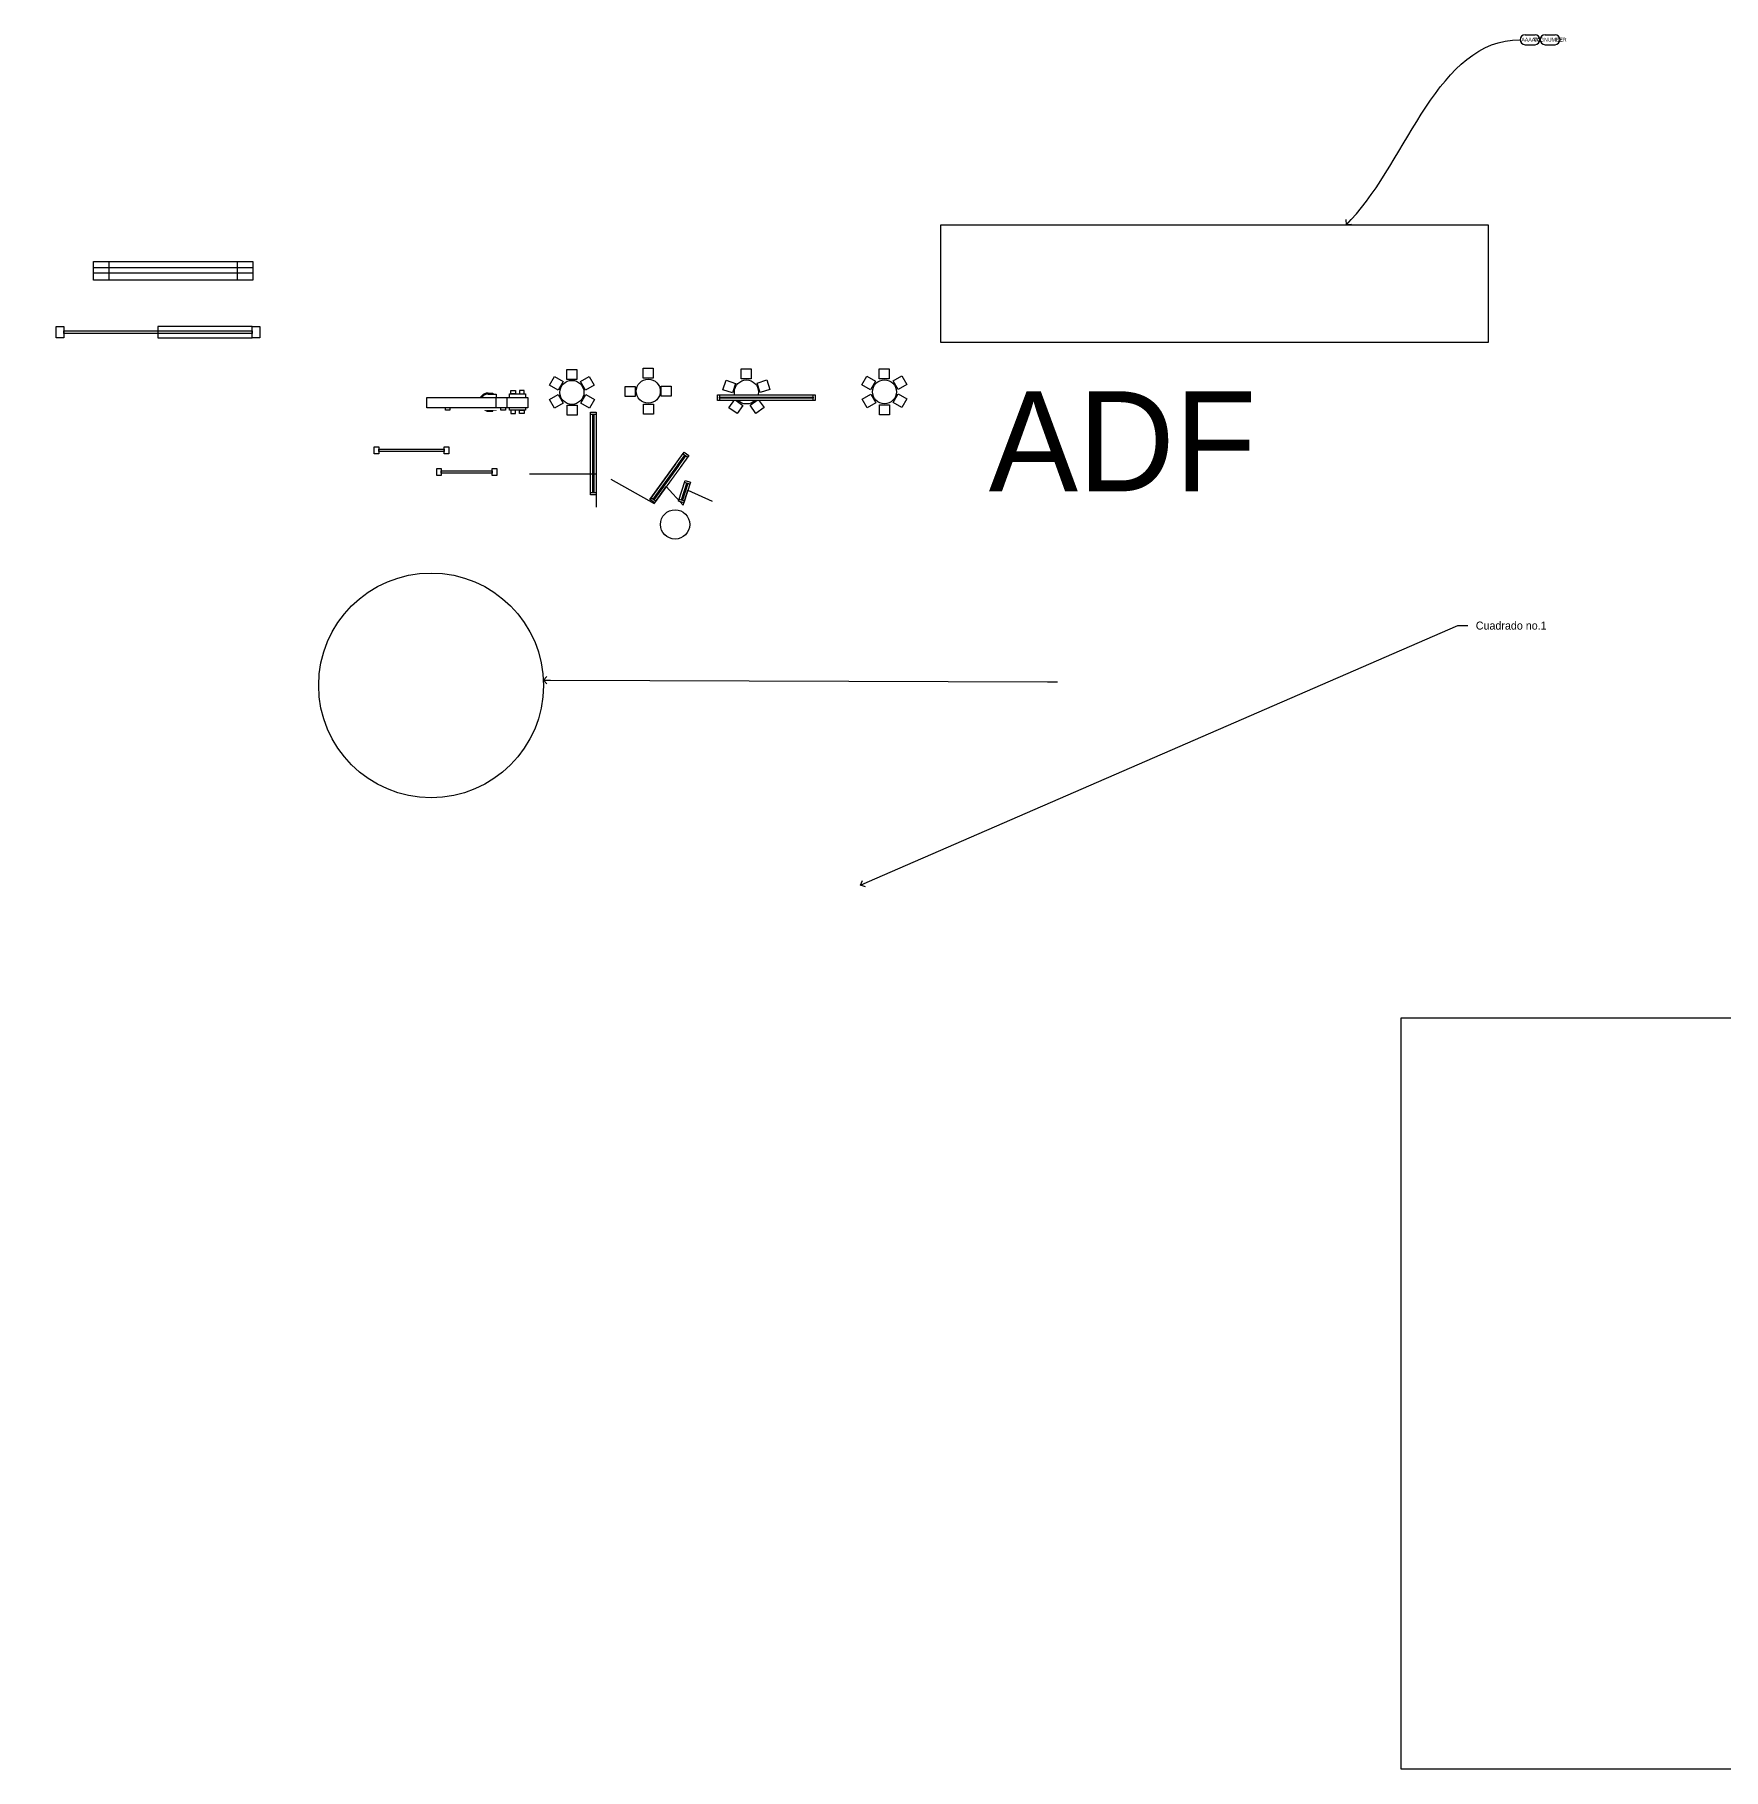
# Model space of a CAD drawing. Header units: metres. Extents: x -16 to 92, y -30 to 13.
# Drawn here: x -15.52 to 26.67, y -29.89 to 13.47 of the extents above; entities that cross this region are included whole.
import ezdxf
from ezdxf import colors
from ezdxf.entities.mleader import LeaderData, LeaderLine
from ezdxf.enums import TextEntityAlignment as Align
from ezdxf.math import Vec2, Vec3

# ---------------------------------------------------------------- set-up
doc = ezdxf.new("R2010")
doc.units = ezdxf.units.M
doc.set_wipeout_variables(frame=1)
doc.layers.add('DIRECTRICES', color=1, linetype='Continuous')
doc.layers.add('ILUMINACIONES', color=50, linetype='Continuous')
doc.styles.add('LEADER', font='ERASMD.TTF')
doc.styles.get("Standard").update_dxf_attribs({"font": 'arial.ttf'})

# ---------------------------------------------------------------- blocks, each defined once
blk = doc.blocks.new('_Open90')
at = {"color": 0, "linetype": 'ByBlock', "lineweight": -2}
for p, q in [((0, 0), (-1, 0)), ((-0.5, 0.5), (0, 0)), ((0, 0), (-0.5, -0.5))]:
    blk.add_line(p, q, dxfattribs=at)
blk = doc.blocks.new('_TagSlot')
at = {"color": 0, "linetype": 'ByBlock', "lineweight": -2, "transparency": 16777216}
for p, q in [((-0.125, 0.125), (0.125, 0.125)), ((-0.125, -0.125), (0.125, -0.125))]:
    blk.add_line(p, q, dxfattribs=at)
for centre, start, end in [((-0.125, 0), 90, 270), ((0.125, 0), 270, 90)]:
    blk.add_arc(centre, 0.125, start, end, dxfattribs=at)
at = {"layer": 'DIRECTRICES', "color": 0, "transparency": 16777216, "style": 'LEADER'}
blk.add_attdef('TAGNUMBER', text='', height=0.09375, dxfattribs=at).set_placement((0, -0.046875), align=Align.CENTER)
blk = doc.blocks.new('SILLA1.1')
for points in [[(0.227, 0.227), (0.349, 0.227), (0.349, 0.2)], [(0.227, 0.2), (0.427, 0.2), (0.427, -0.2), (0.227, -0.2)], [(0.227, -0.227), (0.348, -0.227), (0.348, -0.2)]]:
    blk.add_lwpolyline(points)
for radius in [0.227, 0.2]:
    blk.add_arc((0.227, 0), radius, 90, 270)
at = {"layer": 'ILUMINACIONES'}
for p, q in [((49.384, -34.17), (49.384, -14.216)), ((49.384, -14.216), (75.546, -34.17)), ((75.546, -34.17), (74.418, -15.387))]:
    blk.add_line(p, q, dxfattribs=at)
blk = doc.blocks.new('MESA1')
for points in [[(-0.2, 0.2), (0.2, 0.2), (0.2, -0.2), (-0.2, -0.2)], [(-0.164, 0.284), (-0.051, 0.284), (-0.051, 0.2), (-0.164, 0.2)], [(0.164, 0.284), (0.051, 0.284), (0.051, 0.2), (0.164, 0.2)], [(-0.164, -0.284), (-0.051, -0.284), (-0.051, -0.2), (-0.164, -0.2)], [(0.164, -0.284), (0.051, -0.284), (0.051, -0.2), (0.164, -0.2)]]:
    blk.add_lwpolyline(points, close=True)
blk.add_lwpolyline([(0, 0.2), (0.2, 0.2), (0.2, -0.2), (0, -0.2)])
blk = doc.blocks.new('*U10')
blk.add_lwpolyline([(-0.125, 0.125), (0.125, 0.125), (0.125, -0.125), (-0.125, -0.125)], close=True)
blk = doc.blocks.new('*U11')
at = {"color": 0, "linetype": 'ByBlock', "lineweight": -2, "transparency": 16777216}
for p, rotation in [((-2.489, 4.75), 59.99999999999999), ((-1.71, 4.756), 299.9999999999999), ((-2.485, 4.3), 120), ((-1.706, 4.307), 239.9999999999999), ((-2.094, 4.079), 180)]:
    blk.add_blockref('*U10', p, dxfattribs=dict(at, rotation=rotation))
blk.add_blockref('*U10', (-2.101, 4.978), dxfattribs=at)
blk = doc.blocks.new('*U39')
blk.add_lwpolyline([(-0.125, 0.125), (0.125, 0.125), (0.125, -0.125), (-0.125, -0.125)], close=True)
blk = doc.blocks.new('*U40')
at = {"color": 0, "linetype": 'ByBlock', "lineweight": -2, "transparency": 16777216}
for p, rotation in [((-2.489, 4.75), 59.99999999999999), ((-1.71, 4.756), 299.9999999999999), ((-2.485, 4.3), 120), ((-1.706, 4.307), 239.9999999999999), ((-2.094, 4.079), 180)]:
    blk.add_blockref('*U39', p, dxfattribs=dict(at, rotation=rotation))
blk.add_blockref('*U39', (-2.101, 4.978), dxfattribs=at)
blk = doc.blocks.new('*U41')
blk.add_lwpolyline([(-0.125, 0.125), (0.125, 0.125), (0.125, -0.125), (-0.125, -0.125)], close=True)
blk = doc.blocks.new('*U42')
at = {"color": 0, "linetype": 'ByBlock', "lineweight": -2, "transparency": 16777216}
blk.add_blockref('*U41', (-2.101, 4.978), dxfattribs=at)
for p, rotation in [((-2.547, 4.524), 89.99999999999997), ((-1.648, 4.532), 270), ((-2.094, 4.079), 180)]:
    blk.add_blockref('*U41', p, dxfattribs=dict(at, rotation=rotation))
blk = doc.blocks.new('*U43')
blk.add_lwpolyline([(-0.125, 0.125), (0.125, 0.125), (0.125, -0.125), (-0.125, -0.125)], close=True)
blk = doc.blocks.new('*U38')
at = {"color": 0, "linetype": 'ByBlock', "lineweight": -2, "transparency": 16777216}
for p, rotation in [((-2.526, 4.663), 71.99999999999997), ((-1.671, 4.671), 288), ((-2.359, 4.162), 144), ((-1.83, 4.167), 215.9999999999999)]:
    blk.add_blockref('*U43', p, dxfattribs=dict(at, rotation=rotation))
blk.add_blockref('*U43', (-2.101, 4.978), dxfattribs=at)
blk = doc.blocks.new('*U37')
for centre in [(0, 0), (1.908, 0.028), (4.36, 0.009)]:
    blk.add_circle(centre, 0.3)
for name, p in [('*U40', (2.098, -4.528)), ('*U42', (4.005, -4.5)), ('*U38', (6.457, -4.519))]:
    blk.add_blockref(name, p)
blk = doc.blocks.new('*U62')
blk.add_wipeout([(0, -0.07), (0, 0.07), (1.1, 0.07), (1.1, -0.07)])
for points in [[(-0.002, 0.07), (0.546, 0.07), (0.546, -0.07), (-0.002, -0.07)], [(0, 0.07), (0.053, 0.07), (0.053, -0.07), (0, -0.07)], [(0.051, 0.013), (0.493, 0.014), (0.493, -0.013), (0.051, -0.013)], [(0.493, 0.07), (0.546, 0.07), (0.546, -0.07), (0.493, -0.07)]]:
    blk.add_lwpolyline(points, close=True)
blk = doc.blocks.new('*U61')
blk.add_lwpolyline([(2.009, 0.07), (2.062, 0.07), (2.062, -0.07), (2.009, -0.07)], close=True)
blk.add_wipeout([(0, -0.07), (0, 0.07), (1.1, 0.07), (1.1, -0.07)])
for points in [[(-0.002, 0.07), (2.062, 0.07), (2.062, -0.07), (-0.002, -0.07)], [(0, 0.07), (0.053, 0.07), (0.053, -0.07), (0, -0.07)], [(0.051, 0.013), (2.009, 0.014), (2.009, -0.013), (0.051, -0.013)]]:
    blk.add_lwpolyline(points, close=True)
blk = doc.blocks.new('*U60')
blk.add_lwpolyline([(1.402, 0.07), (1.455, 0.07), (1.455, -0.07), (1.402, -0.07)], close=True)
blk.add_wipeout([(0, -0.07), (0, 0.07), (1.1, 0.07), (1.1, -0.07)])
for points in [[(-0.002, 0.07), (1.455, 0.07), (1.455, -0.07), (-0.002, -0.07)], [(0, 0.07), (0.053, 0.07), (0.053, -0.07), (0, -0.07)], [(0.051, 0.013), (1.402, 0.014), (1.402, -0.013), (0.051, -0.013)]]:
    blk.add_lwpolyline(points, close=True)
blk = doc.blocks.new('*U63')
blk.add_lwpolyline([(2.391, 0.07), (2.444, 0.07), (2.444, -0.07), (2.391, -0.07)], close=True)
blk.add_wipeout([(0, -0.07), (0, 0.07), (1.1, 0.07), (1.1, -0.07)])
for points in [[(-0.002, 0.07), (2.444, 0.07), (2.444, -0.07), (-0.002, -0.07)], [(0, 0.07), (0.053, 0.07), (0.053, -0.07), (0, -0.07)], [(0.051, 0.013), (2.391, 0.014), (2.391, -0.013), (0.051, -0.013)]]:
    blk.add_lwpolyline(points, close=True)
blk = doc.blocks.new('*U84')
blk.add_wipeout([(0.516, 0.203), (0.422, -0.169), (1.057, -0.145)])
blk.add_wipeout([(0, -0.088), (0, 0.088), (1.5, 0.086), (1.5, -0.088)])
blk.add_wipeout([(0, -0.088), (0, 0.088), (1.5, 0.088), (1.5, -0.088)])
for points in [[(0, 0.088), (0.114, 0.088), (0.114, -0.088), (0, -0.088)], [(0.114, 0.031), (1.386, 0.031), (1.386, -0.027), (0.114, -0.027)], [(1.386, 0.089), (1.5, 0.089), (1.5, -0.088), (1.386, -0.088)]]:
    blk.add_lwpolyline(points, close=True)
blk = doc.blocks.new('*U82')
blk.add_wipeout([(0.877, 0.203), (0.783, -0.169), (1.418, -0.145)])
blk.add_wipeout([(0, -0.088), (0, 0.088), (1.5, 0.086), (1.5, -0.088)])
blk.add_wipeout([(0, -0.088), (0, 0.088), (1.861, 0.089), (1.861, -0.088)])
for points in [[(0, 0.088), (0.114, 0.088), (0.114, -0.088), (0, -0.088)], [(0.114, 0.031), (1.747, 0.031), (1.747, -0.027), (0.114, -0.027)], [(1.747, 0.089), (1.861, 0.089), (1.861, -0.088), (1.747, -0.088)]]:
    blk.add_lwpolyline(points, close=True)
blk = doc.blocks.new('*U83')
blk.add_wipeout([(0.516, 0.203), (0.422, -0.169), (1.057, -0.145)])
blk.add_wipeout([(0, -0.088), (0, 0.088), (1.5, 0.086), (1.5, -0.088)])
blk.add_wipeout([(0, -0.088), (0, 0.088), (1.5, 0.088), (1.5, -0.088)])
for points in [[(0, 0.088), (0.114, 0.088), (0.114, -0.088), (0, -0.088)], [(0.114, 0.031), (1.386, 0.031), (1.386, -0.027), (0.114, -0.027)], [(1.386, 0.089), (1.5, 0.089), (1.5, -0.088), (1.386, -0.088)]]:
    blk.add_lwpolyline(points, close=True)
blk = doc.blocks.new('*U87')
blk.add_wipeout([(0, -0.132), (0, 0.132), (2.623, 0.132), (2.623, -0.131)])
for points in [[(0, 0.132), (2.526, 0.132), (2.526, -0.131), (0, -0.132)], [(1.734, 0.132), (1.998, 0.132), (1.998, -0.131), (1.734, -0.131)]]:
    blk.add_lwpolyline(points, close=True)
blk = doc.blocks.new('*U100')
for points in [[(-4.895, 0.139), (-4.705, 0.139), (-4.705, -0.139), (-4.895, -0.139)], [(0, -0.031), (-4.705, -0.031), (-4.705, 0.031), (0, 0.031)], [(0, 0.139), (-2.353, 0.139), (-2.353, -0.139), (0, -0.139)], [(0, 0.139), (0.19, 0.139), (0.19, -0.139), (0, -0.139)]]:
    blk.add_lwpolyline(points, close=True)
blk = doc.blocks.new('ventana7')
for points in [[(-15.523, 7.801), (-11.539, 7.801), (-11.539, 7.328), (-15.523, 7.328)], [(-15.523, 7.801), (-15.139, 7.801), (-15.139, 7.328), (-15.523, 7.328)], [(-15.523, 7.646), (-11.539, 7.646), (-11.539, 7.51), (-15.523, 7.51)], [(-11.923, 7.801), (-11.539, 7.801), (-11.539, 7.328), (-11.923, 7.328)]]:
    blk.add_lwpolyline(points, close=True)
blk = doc.blocks.new('*U110')
blk.add_wipeout([(0, -0.25), (0, 0.151), (5.451, 0.151), (5.451, -0.25)])
blk.add_blockref('ventana7', (16.989, -7.578))

msp = doc.modelspace()

# ---------------------------------------------------------------- linework, layer by layer
msp.add_lwpolyline([(18.621, -11.103), (79.73, -11.103), (79.73, -29.887), (18.621, -29.887)], close=True)
for centre, radius in [((5.712, 4.542), 0.3), ((0.48, 1.228), 0.366)]:
    msp.add_circle(centre, radius)
at = {"layer": 'DIRECTRICES'}
msp.add_lwpolyline([(7.121, 8.717), (20.796, 8.717), (20.796, 5.771), (7.121, 5.771)], close=True, dxfattribs=at)
msp.add_circle((-5.617, -2.796), 2.809, dxfattribs=at)

# ---------------------------------------------------------------- block references
for name, p in [('*U110', (-15.523, 7.578)), ('*U100', (-10.089, 6.031)), ('*U37', (-2.098, 4.528)), ('*U11', (7.809, 0.014)), ('SILLA1.1', (-4.42, 4.283)), ('MESA1', (-3.458, 4.287)), ('*U82', (-7.038, 3.08))]:
    msp.add_blockref(name, p)

# ---------------------------------------------------------------- texts
at = {"insert": (8.319, 4.556), "char_height": 2.5, "attachment_point": 1, "style": 'LEADER'}
msp.add_mtext_dynamic_manual_height_columns('ADF', width=5.4179, gutter_width=12.5, heights=[0], dxfattribs=at)

# ---------------------------------------------------------------- leaders
at = {"layer": 'DIRECTRICES'}
ml = msp.add_multileader_block('Standard', dxfattribs=at)
ml.set_content('_TagSlot', color=2)
ml.set_attribute('TAGNUMBER', 'TAGNUMBER', width=0)
ml.set_leader_properties(color=256, linetype='ByLayer', lineweight=-1)
ml.set_arrow_properties(name='OPEN90')
ml.build(insert=Vec2(0, 0))
ml.multileader.update_dxf_attribs({"leader_type": 2, "dogleg_length": 0.25, "arrow_head_size": 0.18})
ctx = ml.context
ctx.base_point, ctx.char_height, ctx.arrow_head_size, ctx.landing_gap_size, ctx.plane_origin = Vec3(22.094, 13.342), 0.2, 0.18, 0.2, Vec3(17.254, 8.717)
notes = []
notes.append((ctx, [(0, (0, 0, 0), (0, 0), (1, 0), 1, [])]))
ctx.block.insert = Vec3(22.344, 13.342)
ml = msp.add_multileader_block('Standard', dxfattribs=at)
ml.set_content('_TagSlot', color=2)
ml.set_attribute('TAGNUMBER', 'AAAAA', width=0)
ml.set_leader_properties(color=256, linetype='ByLayer', lineweight=-1)
ml.set_arrow_properties(name='OPEN90')
ml.build(insert=Vec2(0, 0))
ml.multileader.update_dxf_attribs({"leader_type": 2, "dogleg_length": 0.25, "arrow_head_size": 0.18})
ctx = ml.context
ctx.base_point, ctx.char_height, ctx.arrow_head_size, ctx.landing_gap_size, ctx.plane_origin = Vec3(21.594, 13.342), 0.2, 0.18, 0.2, Vec3(10.558, 8.216)
notes.append((ctx, [(0, (1, 1, 0), (21.344, 13.342), (1, 0), 0.25, [(0, [(17.254, 8.717)], 0, [])])]))
ctx.block.insert = Vec3(21.844, 13.342)
ml = msp.add_multileader_mtext('Standard', dxfattribs=at)
ml.set_content('Cuadrado no.1^I', color=2, style='LEADER')
ml.set_leader_properties(color=256, linetype='ByLayer', lineweight=-1)
ml.set_arrow_properties(name='OPEN90')
ml.build(insert=Vec2(0, 0))
ml.multileader.update_dxf_attribs({"dogleg_length": 0.25, "arrow_head_size": 0.18})
ctx = ml.context
ctx.base_point, ctx.char_height, ctx.arrow_head_size, ctx.landing_gap_size, ctx.plane_origin = Vec3(20.289, -1.303), 0.2, 0.18, 0.2, Vec3(5.116, -7.787)
notes.append((ctx, [(0, (1, 1, 0), (20.039, -1.303), (1, 0), 0.25, [(0, [(5.116, -7.787)], 0, [])])]))
ctx.mtext.insert, ctx.mtext.flow_direction = Vec3(20.489, -1.201), 5
ml = msp.add_multileader_mtext('Standard', dxfattribs=at)
ml.set_content('', color=2, style='LEADER')
ml.set_leader_properties(color=256, linetype='ByLayer', lineweight=-1)
ml.set_arrow_properties(name='OPEN90')
ml.build(insert=Vec2(0, 0))
ml.multileader.update_dxf_attribs({"dogleg_length": 0.25, "arrow_head_size": 0.18})
ctx = ml.context
ctx.base_point, ctx.char_height, ctx.arrow_head_size, ctx.landing_gap_size, ctx.plane_origin = Vec3(10.037, -2.705), 0.2, 0.18, 0.2, Vec3(-2.812, -2.663)
notes.append((ctx, [(0, (1, 1, 0), (9.787, -2.705), (1, 0), 0.25, [(0, [(-2.812, -2.663)], 0, [])])]))
ctx.mtext.insert, ctx.mtext.flow_direction = Vec3(10.237, -2.605), 5
for ctx, leaders in notes:
    for number, flags, end, landing, length, lines in leaders:
        leader = LeaderData()
        leader.index, (leader.has_last_leader_line, leader.has_dogleg_vector, leader.attachment_direction) = number, flags
        leader.last_leader_point, leader.dogleg_vector, leader.dogleg_length = Vec3(end), Vec3(landing), length
        for number, points, colour, breaks in lines:
            line = LeaderLine()
            line.index, line.vertices, line.color, line.breaks = number, Vec3.list(points), colors.encode_raw_color(colour), breaks
            leader.lines.append(line)
        ctx.leaders.append(leader)

# ---------------------------------------------------------------- next in the draw order: block references
for name, p in [('*U84', (-5.261, 4.171)), ('*U83', (-5.478, 2.536))]:
    msp.add_blockref(name, p)
for name, p, rotation in [('*U63', (1.54, 4.397), 359.9262659538417), ('*U61', (-1.565, 1.968), 89.92626595384166), ('*U62', (0.633, 1.786), 72.20862556556041)]:
    msp.add_blockref(name, p, dxfattribs=dict(rotation=rotation))

# ---------------------------------------------------------------- next in the draw order: linework, layer by layer
msp.add_lwpolyline([(-3.155, 2.491), (-1.494, 2.491), (-1.494, 1.661)])

# ---------------------------------------------------------------- next in the draw order: block references
msp.add_blockref('*U87', (-5.723, 4.271))
at = {"rotation": 54.06042014210215}
msp.add_blockref('*U60', (-0.09, 1.811), dxfattribs=at)

# ---------------------------------------------------------------- next in the draw order: linework, layer by layer
msp.add_lwpolyline([(-1.129, 2.355), (-0.046, 1.752), (0.26, 2.175), (0.684, 1.712), (0.802, 2.081), (1.406, 1.807)])

doc.saveas('drawing.dxf')
